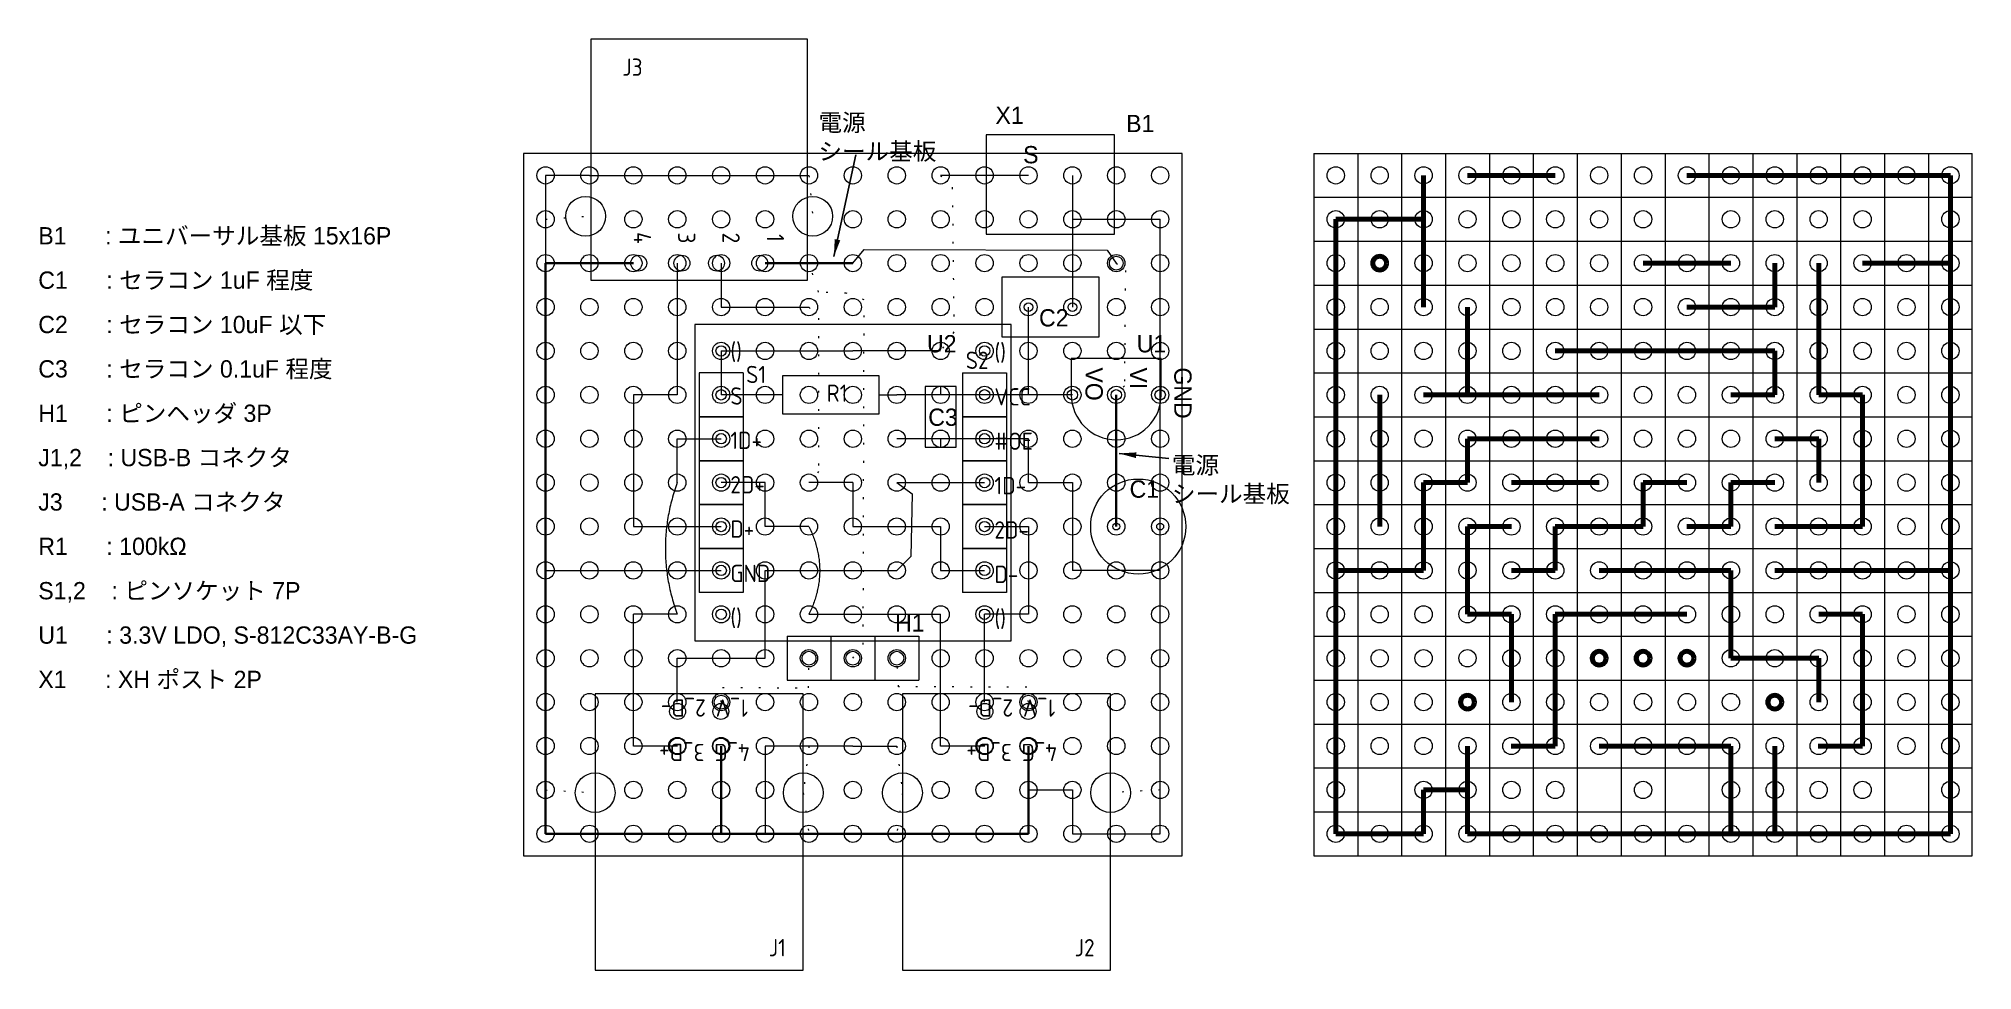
# Model space of a CAD drawing. Extents: x -50 to 62, y 13 to 67.
import ezdxf

# ---------------------------------------------------------------- set-up
doc = ezdxf.new("R2010")
doc.units = 0
doc.linetypes.add('DOTTINY', pattern=[0.9525, 0, -0.9525])
doc.layers.get('0').update_dxf_attribs({"linetype": 'CONTINUOUS', "lineweight": 13})
for name, color, linetype, lineweight in [('1_5V', 1, 'CONTINUOUS', 15), ('4_GND', 7, 'CONTINUOUS', 15), ('condenser', 5, 'CONTINUOUS', 15)]:
    doc.layers.add(name, color=color, linetype=linetype, lineweight=lineweight)
for name, color, linetype, lineweight, true_color in [('2_3v3', 40, 'CONTINUOUS', 15, 0xffaa00), ('3_line', 92, 'CONTINUOUS', 15, 0x00ce00), ('micon', 216, 'CONTINUOUS', 15, 0x800080), ('Regulator', 162, 'CONTINUOUS', 15, 0x0049da), ('resister', 137, 'CONTINUOUS', 18, 0x347a94), ('socket_header', 56, 'CONTINUOUS', 15, 0x808000), ('terminal', 16, 'CONTINUOUS', 15, 0x800000), ('universal board', 253, 'CONTINUOUS', 15, 0xa0a0a4)]:
    doc.layers.add(name, color=color, linetype=linetype, lineweight=lineweight, true_color=true_color)
doc.styles.add('iso', font='iso')
doc.styles.add('kst32b', font='kst32b')
doc.styles.get("Standard").update_dxf_attribs({"font": 'STANDARD'})
doc.styles.add('unicode', font='unicode')
doc.dimstyles.get("Standard").update_dxf_attribs({"dimtxt": 2.5, "dimasz": 1, "dimexe": 1.25, "dimexo": 0.625, "dimtad": 0, "dimtoh": 1, "dimtxsty": 'STANDARD', "dimcen": 0.09, "dimadec": 0, "dimazin": 0, "dimtfac": 1, "dimtdec": 4, "dimtofl": 0, "dimtmove": 0, "dimatfit": 3, "dimfxl": 1, "dimtolj": 1, "dimtzin": 0, "dimarcsym": 0})

msp = doc.modelspace()

# ---------------------------------------------------------------- linework, layer by layer
at = {"layer": '1_5V', "linetype": 'CONTINUOUS', "lineweight": 35}
msp.add_line((-3.18, 53.78), (-8.26, 53.78), dxfattribs=at)
at = {"layer": '1_5V', "linetype": 'CONTINUOUS', "lineweight": 200}
msp.add_line((42.54, 53.78), (47.62, 53.78), dxfattribs=at)
at = {"layer": '1_5V', "lineweight": 35}
msp.add_line((12.06, 38.54), (12.06, 46.16), dxfattribs=at)
at = {"layer": '1_5V', "lineweight": 200}
msp.add_line((27.3, 38.54), (27.3, 46.16), dxfattribs=at)
at = {"layer": '1_5V'}
for centre in [(12.06, 53.78), (-5.72, 30.92), (-3.18, 30.92), (-0.64, 30.92), (-10.8, 28.38), (6.98, 28.38)]:
    msp.add_circle(centre, 0.4, dxfattribs=at)
at = {"layer": '1_5V', "lineweight": 200}
for centre in [(27.3, 53.78), (40, 30.92), (42.54, 30.92), (45.08, 30.92), (32.38, 28.38), (50.16, 28.38)]:
    msp.add_circle(centre, 0.4, dxfattribs=at)
at = {"layer": '2_3v3'}
for p, q in [((6.98, 46.16), (6.98, 51.24)), ((1.9, 46.16), (-0.64, 46.16)), ((4.44, 46.16), (1.9, 46.16)), ((9.52, 46.16), (4.44, 46.16))]:
    msp.add_line(p, q, dxfattribs=at)
at = {"layer": '2_3v3', "lineweight": 200}
for p, q in [((32.38, 46.16), (32.38, 51.24)), ((29.84, 46.16), (34.92, 46.16)), ((34.92, 46.16), (37.46, 46.16)), ((37.46, 46.16), (40, 46.16))]:
    msp.add_line(p, q, dxfattribs=at)
at = {"layer": '3_line'}
for p, q in [((6.98, 58.86), (1.9, 58.86)), ((-13.34, 53.78), (-13.34, 51.24)), ((-10.8, 53.78), (-10.8, 51.24)), ((-13.34, 51.24), (-13.34, 46.16)), ((-10.8, 51.24), (-5.72, 51.24)), ((-10.8, 48.7), (-10.8, 46.16)), ((-10.8, 48.7), (-3.18, 48.7)), ((1.9, 48.7), (-3.18, 48.7)), ((-13.34, 46.16), (-15.88, 46.16)), ((-15.88, 46.16), (-15.88, 38.54)), ((-8.26, 46.16), (-10.8, 46.16)), ((-13.34, 41.08), (-13.34, 43.62)), ((-13.34, 43.62), (-10.8, 43.62)), ((-8.26, 41.08), (-10.8, 41.08)), ((-8.26, 38.54), (-8.26, 41.08)), ((-3.18, 41.08), (-5.72, 41.08)), ((-3.18, 41.08), (-3.18, 38.54)), ((-0.64, 41.08), (4.44, 41.08)), ((-15.88, 38.54), (-10.8, 38.54)), ((-5.72, 38.54), (-8.26, 38.54)), ((-3.18, 38.54), (1.9, 38.54)), ((1.9, 38.54), (1.9, 36)), ((4.44, 38.54), (6.98, 38.54)), ((6.98, 38.54), (6.98, 33.46)), ((-8.26, 30.92), (-8.26, 36)), ((-8.26, 36), (-5.72, 36)), ((-5.72, 36), (-3.18, 36)), ((-3.18, 36), (-0.64, 36)), ((1.9, 36), (4.44, 36)), ((-13.34, 33.46), (-15.88, 33.46)), ((-15.88, 25.84), (-15.88, 33.46)), ((-5.72, 33.46), (1.9, 33.46)), ((1.9, 25.84), (1.9, 33.46)), ((4.44, 28.38), (4.44, 33.46)), ((6.98, 33.46), (4.44, 33.46)), ((-13.34, 30.92), (-8.26, 30.92)), ((-13.34, 28.38), (-13.34, 30.92)), ((-13.32, 25.84), (-15.88, 25.84)), ((4.46, 25.84), (1.9, 25.84))]:
    msp.add_line(p, q, dxfattribs=at)
at = {"layer": '3_line', "lineweight": 200}
for p, q in [((32.38, 58.86), (37.46, 58.86)), ((50.16, 53.78), (50.16, 51.24)), ((52.7, 53.78), (52.7, 51.24)), ((50.16, 51.24), (45.08, 51.24)), ((52.7, 51.24), (52.7, 46.16)), ((37.46, 48.7), (42.54, 48.7)), ((50.16, 48.7), (42.54, 48.7)), ((50.16, 48.7), (50.16, 46.16)), ((47.62, 46.16), (50.16, 46.16)), ((52.7, 46.16), (55.24, 46.16)), ((55.24, 46.16), (55.24, 38.54)), ((52.7, 43.62), (50.16, 43.62)), ((52.7, 41.08), (52.7, 43.62)), ((40, 41.08), (34.92, 41.08)), ((42.54, 41.08), (45.08, 41.08)), ((42.54, 41.08), (42.54, 38.54)), ((47.62, 41.08), (50.16, 41.08)), ((47.62, 38.54), (47.62, 41.08)), ((34.92, 38.54), (32.38, 38.54)), ((32.38, 38.54), (32.38, 33.46)), ((37.46, 38.54), (37.46, 36)), ((42.54, 38.54), (37.46, 38.54)), ((45.08, 38.54), (47.62, 38.54)), ((55.24, 38.54), (50.16, 38.54)), ((37.46, 36), (34.92, 36)), ((42.54, 36), (40, 36)), ((45.08, 36), (42.54, 36)), ((47.62, 36), (45.08, 36)), ((47.62, 30.92), (47.62, 36)), ((32.38, 33.46), (34.92, 33.46)), ((34.92, 28.38), (34.92, 33.46)), ((37.46, 25.84), (37.46, 33.46)), ((45.08, 33.46), (37.46, 33.46)), ((52.7, 33.46), (55.24, 33.46)), ((55.24, 25.84), (55.24, 33.46)), ((52.7, 30.92), (47.62, 30.92)), ((52.7, 28.38), (52.7, 30.92)), ((34.9, 25.84), (37.46, 25.84)), ((52.68, 25.84), (55.24, 25.84))]:
    msp.add_line(p, q, dxfattribs=at)
at = {"layer": '4_GND'}
for p, q in [((-18.42, 58.86), (-20.96, 58.86)), ((-20.96, 58.86), (-20.96, 53.78)), ((-18.42, 58.86), (-5.72, 58.86)), ((9.52, 58.86), (9.52, 56.32)), ((9.52, 56.32), (9.52, 51.24)), ((9.52, 56.32), (14.6, 56.32)), ((14.6, 51.24), (14.6, 56.32)), ((14.6, 23.3), (14.6, 51.24)), ((1.9, 43.62), (-0.64, 43.62)), ((4.44, 43.62), (1.9, 43.62)), ((6.98, 43.62), (4.44, 43.62)), ((6.98, 41.08), (6.98, 43.62)), ((6.98, 41.08), (9.52, 41.08)), ((9.52, 41.08), (9.52, 36)), ((-20.96, 36), (-10.8, 36)), ((14.6, 36), (9.52, 36)), ((-3.18, 25.84), (-8.26, 25.84)), ((-8.26, 25.84), (-8.26, 23.3)), ((-3.18, 25.84), (-0.64, 25.84)), ((-8.26, 23.3), (-8.26, 20.76)), ((6.98, 23.3), (9.52, 23.3)), ((9.52, 23.3), (9.52, 20.76)), ((14.6, 20.76), (14.6, 23.3)), ((9.52, 20.76), (12.06, 20.76)), ((12.06, 20.76), (14.6, 20.76))]:
    msp.add_line(p, q, dxfattribs=at)
at = {"layer": '4_GND', "lineweight": 200}
for p, q in [((29.84, 58.86), (29.84, 56.32)), ((57.78, 58.86), (45.08, 58.86)), ((57.78, 58.86), (60.32, 58.86)), ((60.32, 58.86), (60.32, 53.78)), ((29.84, 56.32), (24.76, 56.32)), ((24.76, 51.24), (24.76, 56.32)), ((29.84, 56.32), (29.84, 51.24)), ((55.24, 53.78), (57.78, 53.78)), ((60.32, 53.78), (57.78, 53.78)), ((60.32, 53.78), (60.32, 36)), ((24.76, 23.3), (24.76, 51.24)), ((32.38, 41.08), (32.38, 43.62)), ((32.38, 43.62), (34.92, 43.62)), ((34.92, 43.62), (37.46, 43.62)), ((37.46, 43.62), (40, 43.62)), ((32.38, 41.08), (29.84, 41.08)), ((29.84, 41.08), (29.84, 36)), ((24.76, 36), (29.84, 36)), ((60.32, 36), (50.16, 36)), ((60.32, 36), (60.32, 25.84)), ((32.38, 20.76), (32.38, 25.84)), ((42.54, 25.84), (40, 25.84)), ((42.54, 25.84), (47.62, 25.84)), ((47.62, 25.84), (47.62, 23.3)), ((50.16, 25.84), (50.16, 20.76)), ((60.32, 20.76), (60.32, 25.84)), ((24.76, 20.76), (24.76, 23.3)), ((32.38, 23.3), (29.84, 23.3)), ((29.84, 23.3), (29.84, 20.76)), ((47.62, 23.3), (47.62, 20.76)), ((27.3, 20.76), (24.76, 20.76)), ((29.84, 20.76), (27.3, 20.76)), ((37.46, 20.76), (32.38, 20.76)), ((37.46, 20.76), (42.54, 20.76)), ((47.62, 20.76), (42.54, 20.76)), ((50.16, 20.76), (47.62, 20.76)), ((55.24, 20.76), (50.16, 20.76)), ((55.24, 20.76), (60.32, 20.76))]:
    msp.add_line(p, q, dxfattribs=at)
at = {"layer": '4_GND', "lineweight": 35}
for p, q in [((-20.96, 53.78), (-18.42, 53.78)), ((-20.96, 53.78), (-20.96, 36)), ((-15.88, 53.78), (-18.42, 53.78)), ((-20.96, 36), (-20.96, 25.84)), ((-20.96, 20.76), (-20.96, 25.84)), ((-10.8, 25.84), (-10.8, 20.76)), ((6.98, 20.76), (6.98, 25.84)), ((-15.88, 20.76), (-20.96, 20.76)), ((-15.88, 20.76), (-10.8, 20.76)), ((-10.8, 20.76), (-8.26, 20.76)), ((-8.26, 20.76), (-3.18, 20.76)), ((1.9, 20.76), (-3.18, 20.76)), ((1.9, 20.76), (6.98, 20.76))]:
    msp.add_line(p, q, dxfattribs=at)
at = {"layer": 'condenser'}
for p, q in [((5.45, 52.99), (11.05, 52.99)), ((5.45, 49.49), (5.45, 52.99)), ((11.05, 52.99), (11.05, 49.49)), ((11.05, 49.49), (5.45, 49.49)), ((2.8, 46.64), (1, 46.64)), ((1, 46.64), (1, 43.14)), ((1.9, 46.64), (1.9, 46.16)), ((2.8, 43.14), (2.8, 46.64)), ((1, 43.14), (2.8, 43.14)), ((1.9, 43.62), (1.9, 43.14))]:
    msp.add_line(p, q, dxfattribs=at)
for centre, radius in [((6.98, 51.24), 0.25), ((9.52, 51.24), 0.25), ((13.33, 38.54), 2.75), ((12.06, 38.54), 0.2), ((14.6, 38.54), 0.2)]:
    msp.add_circle(centre, radius, dxfattribs=at)
at = {"layer": 'micon'}
for p, q in [((-12.33, 50.23), (-12.33, 31.93)), ((5.97, 50.23), (-12.33, 50.23)), ((5.97, 31.93), (5.97, 50.23)), ((-12.33, 31.93), (5.97, 31.93))]:
    msp.add_line(p, q, dxfattribs=at)
for centre in [(-10.8, 48.7), (4.44, 48.7), (-10.8, 46.16), (4.44, 46.16), (-10.8, 43.62), (4.44, 43.62), (-10.8, 41.08), (4.44, 41.08), (-10.8, 38.54), (4.44, 38.54), (-10.8, 36), (4.44, 36), (-10.8, 33.46), (4.44, 33.46)]:
    msp.add_circle(centre, 0.3, dxfattribs=at)
at = {"layer": 'Regulator'}
for p, q in [((14.66, 48.26), (9.46, 48.26)), ((9.46, 48.26), (9.46, 46.16)), ((14.66, 46.16), (14.66, 48.26))]:
    msp.add_line(p, q, dxfattribs=at)
for centre in [(9.52, 46.16), (12.06, 46.16), (14.6, 46.16)]:
    msp.add_circle(centre, 0.3, dxfattribs=at)
msp.add_arc((12.06, 46.16), 2.6, 180, 360, dxfattribs=at)
at = {"layer": 'resister', "linetype": 'DOTTINY', "lineweight": 18}
for p, q in [((-5.72, 58.86), (-5.5, 56.49)), ((-20.96, 56.32), (-18.64, 56.49)), ((-20.96, 23.3), (-18.09, 23.14)), ((14.6, 23.3), (11.73, 23.14))]:
    msp.add_line(p, q, dxfattribs=at)
at = {"layer": 'resister'}
for p, q in [((-1.65, 47.26), (-7.25, 47.26)), ((-7.25, 47.26), (-7.25, 45.06)), ((-1.65, 45.06), (-1.65, 47.26)), ((-7.25, 46.16), (-8.26, 46.16)), ((-1.65, 46.16), (-0.64, 46.16)), ((-7.25, 45.06), (-1.65, 45.06))]:
    msp.add_line(p, q, dxfattribs=at)
at = {"layer": 'resister', "linetype": 'DOTTINY'}
for points in [[(1.9, 58.86), (2.57, 58.17), (2.67, 49.8), (1.9, 48.7)], [(-3.18, 30.92), (-2.58, 31.71), (-2.53, 51.66), (-3.57, 52.05), (-5.16, 52.1), (-5.72, 53.78)], [(12.06, 53.78), (12.59, 53.36), (12.53, 46.68), (12.06, 46.16)], [(-5.72, 51.24), (-5.16, 50.6), (-5.16, 41.73), (-5.72, 41.08)], [(-10.8, 28.38), (-10.72, 29.23), (-5.74, 29.2), (-5.72, 30.92)], [(6.98, 28.38), (6.88, 29.24), (-0.54, 29.27), (-0.64, 30.92)], [(-5.72, 25.84), (-6.05, 23.14), (-5.72, 20.76)], [(-0.64, 25.84), (-0.31, 23.14), (-0.64, 20.76)]]:
    msp.add_lwpolyline(points, dxfattribs=at)
at = {"layer": 'resister'}
for points in [[(-3.18, 53.78), (-2.53, 54.57), (11.53, 54.54), (12.06, 53.78)], [(-0.64, 41.08), (0.25, 40.44), (0.18, 36.81), (-0.64, 36)], [(-10.8, 25.84), (-10.8, 25.84)]]:
    msp.add_lwpolyline(points, dxfattribs=at)
for points in [[(-13.34, 41.08), (-14.72, 37.27), (-13.34, 33.46)], [(-5.72, 38.54), (-4.48, 36), (-5.72, 33.46)]]:
    msp.add_open_spline(points, degree=2, dxfattribs=at)
at = {"layer": 'socket_header'}
for p, q in [((-12.07, 47.43), (-12.07, 44.89)), ((-9.53, 47.43), (-12.07, 47.43)), ((-9.53, 47.43), (-9.53, 44.89)), ((3.17, 47.43), (5.71, 47.43)), ((3.17, 47.43), (3.17, 44.89)), ((5.71, 47.43), (5.71, 44.89)), ((-12.07, 44.89), (-9.53, 44.89)), ((-12.07, 44.89), (-12.07, 42.35)), ((-9.53, 44.89), (-12.07, 44.89)), ((-9.53, 44.89), (-9.53, 42.35)), ((3.17, 44.89), (5.71, 44.89)), ((3.17, 44.89), (3.17, 42.35)), ((5.71, 44.89), (3.17, 44.89)), ((5.71, 44.89), (5.71, 42.35)), ((-12.07, 42.35), (-9.53, 42.35)), ((-12.07, 42.35), (-12.07, 39.81)), ((-9.53, 42.35), (-12.07, 42.35)), ((-9.53, 42.35), (-9.53, 39.81)), ((3.17, 42.35), (5.71, 42.35)), ((3.17, 42.35), (3.17, 39.81)), ((5.71, 42.35), (3.17, 42.35)), ((5.71, 42.35), (5.71, 39.81)), ((-12.07, 39.81), (-9.53, 39.81)), ((-12.07, 39.81), (-12.07, 37.27)), ((-9.53, 39.81), (-12.07, 39.81)), ((-9.53, 39.81), (-9.53, 37.27)), ((3.17, 39.81), (5.71, 39.81)), ((3.17, 39.81), (3.17, 37.27)), ((5.71, 39.81), (3.17, 39.81)), ((5.71, 39.81), (5.71, 37.27)), ((-12.07, 37.27), (-9.53, 37.27)), ((-12.07, 37.27), (-12.07, 34.73)), ((-9.53, 37.27), (-12.07, 37.27)), ((-9.53, 37.27), (-9.53, 34.73)), ((3.17, 37.27), (5.71, 37.27)), ((3.17, 37.27), (3.17, 34.73)), ((5.71, 37.27), (3.17, 37.27)), ((5.71, 37.27), (5.71, 34.73)), ((-9.53, 34.73), (-12.07, 34.73)), ((5.71, 34.73), (3.17, 34.73)), ((-6.99, 32.19), (-6.99, 29.65)), ((-6.99, 32.19), (-4.45, 32.19)), ((-4.45, 32.19), (-4.45, 29.65)), ((-4.45, 32.19), (-4.45, 29.65)), ((-4.45, 32.19), (-1.91, 32.19)), ((-1.91, 32.19), (-1.91, 29.65)), ((-1.91, 32.19), (-1.91, 29.65)), ((-1.91, 32.19), (0.63, 32.19)), ((0.63, 32.19), (0.63, 29.65)), ((-6.99, 29.65), (-4.45, 29.65)), ((-4.45, 29.65), (-1.91, 29.65)), ((-1.91, 29.65), (0.63, 29.65))]:
    msp.add_line(p, q, dxfattribs=at)
for centre in [(-10.8, 46.16), (4.44, 46.16), (-10.8, 43.62), (4.44, 43.62), (-10.8, 41.08), (4.44, 41.08), (-10.8, 38.54), (4.44, 38.54), (-10.8, 36), (4.44, 36)]:
    msp.add_circle(centre, 0.3, dxfattribs=at)
at = {"layer": 'terminal'}
for p, q in [((-18.32, 66.77), (-5.82, 66.77)), ((-18.32, 52.77), (-18.32, 66.77)), ((-5.82, 66.77), (-5.82, 52.77)), ((4.53, 61.2), (4.53, 55.46)), ((11.96, 61.2), (4.53, 61.2)), ((11.96, 55.46), (11.96, 61.2)), ((4.53, 55.46), (11.96, 55.46)), ((-5.82, 52.77), (-18.32, 52.77)), ((-6.05, 28.86), (-18.09, 28.86)), ((-18.09, 28.86), (-18.09, 12.86)), ((-6.05, 12.86), (-6.05, 28.86)), ((11.73, 28.86), (-0.31, 28.86)), ((-0.31, 28.86), (-0.31, 12.86)), ((11.73, 12.86), (11.73, 28.86)), ((-18.09, 12.86), (-6.05, 12.86)), ((-0.31, 12.86), (11.73, 12.86))]:
    msp.add_line(p, q, dxfattribs=at)
for centre, radius in [((6.98, 58.86), 0.5), ((9.52, 58.86), 0.5), ((-18.64, 56.49), 1.15), ((-5.5, 56.49), 1.15), ((-15.57, 53.78), 0.46), ((-13.07, 53.78), 0.46), ((-11.07, 53.78), 0.46), ((-8.57, 53.78), 0.46), ((-13.32, 27.84), 0.46), ((-10.82, 27.84), 0.46), ((4.46, 27.84), 0.46), ((6.96, 27.84), 0.46), ((-13.32, 25.84), 0.46), ((-10.82, 25.84), 0.46), ((4.46, 25.84), 0.46), ((6.96, 25.84), 0.46), ((-18.09, 23.14), 1.15), ((-6.05, 23.14), 1.15), ((-0.31, 23.14), 1.15), ((11.73, 23.14), 1.15)]:
    msp.add_circle(centre, radius, dxfattribs=at)
at = {"layer": 'universal board'}
for p, q in [((15.87, 60.13), (-22.23, 60.13)), ((-22.23, 60.13), (-22.23, 19.49)), ((15.87, 19.49), (15.87, 60.13)), ((23.49, 60.13), (61.59, 60.13)), ((23.49, 60.13), (23.49, 19.49)), ((26.03, 60.13), (26.03, 19.49)), ((28.57, 60.13), (28.57, 19.49)), ((31.11, 60.13), (31.11, 19.49)), ((33.65, 60.13), (33.65, 19.49)), ((36.19, 60.13), (36.19, 19.49)), ((38.73, 60.13), (38.73, 19.49)), ((41.27, 60.13), (41.27, 19.49)), ((43.81, 60.13), (43.81, 19.49)), ((46.35, 60.13), (46.35, 19.49)), ((48.89, 60.13), (48.89, 19.49)), ((51.43, 60.13), (51.43, 19.49)), ((53.97, 60.13), (53.97, 19.49)), ((56.51, 60.13), (56.51, 19.49)), ((59.05, 60.13), (59.05, 19.49)), ((61.59, 19.49), (61.59, 60.13)), ((23.49, 57.59), (61.59, 57.59)), ((23.49, 55.05), (61.59, 55.05)), ((23.49, 52.51), (61.59, 52.51)), ((23.49, 49.97), (61.59, 49.97)), ((23.49, 47.43), (61.59, 47.43)), ((23.49, 44.89), (61.59, 44.89)), ((23.49, 42.35), (61.59, 42.35)), ((23.49, 39.81), (61.59, 39.81)), ((23.49, 37.27), (61.59, 37.27)), ((23.49, 34.73), (61.59, 34.73)), ((23.49, 32.19), (61.59, 32.19)), ((23.49, 29.65), (61.59, 29.65)), ((23.49, 27.11), (61.59, 27.11)), ((23.49, 24.57), (61.59, 24.57)), ((23.49, 22.03), (61.59, 22.03)), ((-22.23, 19.49), (15.87, 19.49)), ((23.49, 19.49), (61.59, 19.49))]:
    msp.add_line(p, q, dxfattribs=at)
for centre in [(-20.96, 58.86), (-18.42, 58.86), (-15.88, 58.86), (-13.34, 58.86), (-10.8, 58.86), (-8.26, 58.86), (-5.72, 58.86), (-3.18, 58.86), (-0.64, 58.86), (1.9, 58.86), (4.44, 58.86), (6.98, 58.86), (9.52, 58.86), (12.06, 58.86), (14.6, 58.86), (24.76, 58.86), (27.3, 58.86), (29.84, 58.86), (32.38, 58.86), (34.92, 58.86), (37.46, 58.86), (40, 58.86), (42.54, 58.86), (45.08, 58.86), (47.62, 58.86), (50.16, 58.86), (52.7, 58.86), (55.24, 58.86), (57.78, 58.86), (60.32, 58.86), (-20.96, 56.32), (-15.88, 56.32), (-13.34, 56.32), (-10.8, 56.32), (-8.26, 56.32), (-3.18, 56.32), (-0.64, 56.32), (1.9, 56.32), (4.44, 56.32), (6.98, 56.32), (9.52, 56.32), (12.06, 56.32), (14.6, 56.32), (24.76, 56.32), (27.3, 56.32), (29.84, 56.32), (32.38, 56.32), (34.92, 56.32), (37.46, 56.32), (40, 56.32), (42.54, 56.32), (47.62, 56.32), (50.16, 56.32), (52.7, 56.32), (55.24, 56.32), (60.32, 56.32), (-20.96, 53.78), (-18.42, 53.78), (-15.88, 53.78), (-13.34, 53.78), (-10.8, 53.78), (-8.26, 53.78), (-5.72, 53.78), (-3.18, 53.78), (-0.64, 53.78), (1.9, 53.78), (4.44, 53.78), (6.98, 53.78), (9.52, 53.78), (12.06, 53.78), (14.6, 53.78), (24.76, 53.78), (27.3, 53.78), (29.84, 53.78), (32.38, 53.78), (34.92, 53.78), (37.46, 53.78), (40, 53.78), (42.54, 53.78), (45.08, 53.78), (47.62, 53.78), (50.16, 53.78), (52.7, 53.78), (55.24, 53.78), (57.78, 53.78), (60.32, 53.78), (-20.96, 51.24), (-18.42, 51.24), (-15.88, 51.24), (-13.34, 51.24), (-10.8, 51.24), (-8.26, 51.24), (-5.72, 51.24), (-3.18, 51.24), (-0.64, 51.24), (1.9, 51.24), (4.44, 51.24), (6.98, 51.24), (9.52, 51.24), (12.06, 51.24), (14.6, 51.24), (24.76, 51.24), (27.3, 51.24), (29.84, 51.24), (32.38, 51.24), (34.92, 51.24), (37.46, 51.24), (40, 51.24), (42.54, 51.24), (45.08, 51.24), (47.62, 51.24), (50.16, 51.24), (52.7, 51.24), (55.24, 51.24), (57.78, 51.24), (60.32, 51.24), (-20.96, 48.7), (-18.42, 48.7), (-15.88, 48.7), (-13.34, 48.7), (-10.8, 48.7), (-8.26, 48.7), (-5.72, 48.7), (-3.18, 48.7), (-0.64, 48.7), (1.9, 48.7), (4.44, 48.7), (6.98, 48.7), (9.52, 48.7), (12.06, 48.7), (14.6, 48.7), (24.76, 48.7), (27.3, 48.7), (29.84, 48.7), (32.38, 48.7), (34.92, 48.7), (37.46, 48.7), (40, 48.7), (42.54, 48.7), (45.08, 48.7), (47.62, 48.7), (50.16, 48.7), (52.7, 48.7), (55.24, 48.7), (57.78, 48.7), (60.32, 48.7), (-20.96, 46.16), (-18.42, 46.16), (-15.88, 46.16), (-13.34, 46.16), (-10.8, 46.16), (-8.26, 46.16), (-5.72, 46.16), (-3.18, 46.16), (-0.64, 46.16), (1.9, 46.16), (4.44, 46.16), (6.98, 46.16), (9.52, 46.16), (12.06, 46.16), (14.6, 46.16), (24.76, 46.16), (27.3, 46.16), (29.84, 46.16), (32.38, 46.16), (34.92, 46.16), (37.46, 46.16), (40, 46.16), (42.54, 46.16), (45.08, 46.16), (47.62, 46.16), (50.16, 46.16), (52.7, 46.16), (55.24, 46.16), (57.78, 46.16), (60.32, 46.16), (-20.96, 43.62), (-18.42, 43.62), (-15.88, 43.62), (-13.34, 43.62), (-10.8, 43.62), (-8.26, 43.62), (-5.72, 43.62), (-3.18, 43.62), (-0.64, 43.62), (1.9, 43.62), (4.44, 43.62), (6.98, 43.62), (9.52, 43.62), (12.06, 43.62), (14.6, 43.62), (24.76, 43.62), (27.3, 43.62), (29.84, 43.62), (32.38, 43.62), (34.92, 43.62), (37.46, 43.62), (40, 43.62), (42.54, 43.62), (45.08, 43.62), (47.62, 43.62), (50.16, 43.62), (52.7, 43.62), (55.24, 43.62), (57.78, 43.62), (60.32, 43.62), (-20.96, 41.08), (-18.42, 41.08), (-15.88, 41.08), (-13.34, 41.08), (-10.8, 41.08), (-8.26, 41.08), (-5.72, 41.08), (-3.18, 41.08), (-0.64, 41.08), (1.9, 41.08), (4.44, 41.08), (6.98, 41.08), (9.52, 41.08), (12.06, 41.08), (14.6, 41.08), (24.76, 41.08), (27.3, 41.08), (29.84, 41.08), (32.38, 41.08), (34.92, 41.08), (37.46, 41.08), (40, 41.08), (42.54, 41.08), (45.08, 41.08), (47.62, 41.08), (50.16, 41.08), (52.7, 41.08), (55.24, 41.08), (57.78, 41.08), (60.32, 41.08), (-20.96, 38.54), (-18.42, 38.54), (-15.88, 38.54), (-13.34, 38.54), (-10.8, 38.54), (-8.26, 38.54), (-5.72, 38.54), (-3.18, 38.54), (-0.64, 38.54), (1.9, 38.54), (4.44, 38.54), (6.98, 38.54), (9.52, 38.54), (12.06, 38.54), (14.6, 38.54), (24.76, 38.54), (27.3, 38.54), (29.84, 38.54), (32.38, 38.54), (34.92, 38.54), (37.46, 38.54), (40, 38.54), (42.54, 38.54), (45.08, 38.54), (47.62, 38.54), (50.16, 38.54), (52.7, 38.54), (55.24, 38.54), (57.78, 38.54), (60.32, 38.54), (-20.96, 36), (-18.42, 36), (-15.88, 36), (-13.34, 36), (-10.8, 36), (-8.26, 36), (-5.72, 36), (-3.18, 36), (-0.64, 36), (1.9, 36), (4.44, 36), (6.98, 36), (9.52, 36), (12.06, 36), (14.6, 36), (24.76, 36), (27.3, 36), (29.84, 36), (32.38, 36), (34.92, 36), (37.46, 36), (40, 36), (42.54, 36), (45.08, 36), (47.62, 36), (50.16, 36), (52.7, 36), (55.24, 36), (57.78, 36), (60.32, 36), (-20.96, 33.46), (-18.42, 33.46), (-15.88, 33.46), (-13.34, 33.46), (-10.8, 33.46), (-8.26, 33.46), (-5.72, 33.46), (-3.18, 33.46), (-0.64, 33.46), (1.9, 33.46), (4.44, 33.46), (6.98, 33.46), (9.52, 33.46), (12.06, 33.46), (14.6, 33.46), (24.76, 33.46), (27.3, 33.46), (29.84, 33.46), (32.38, 33.46), (34.92, 33.46), (37.46, 33.46), (40, 33.46), (42.54, 33.46), (45.08, 33.46), (47.62, 33.46), (50.16, 33.46), (52.7, 33.46), (55.24, 33.46), (57.78, 33.46), (60.32, 33.46), (-20.96, 30.92), (-18.42, 30.92), (-15.88, 30.92), (-13.34, 30.92), (-10.8, 30.92), (-8.26, 30.92), (-5.72, 30.92), (-3.18, 30.92), (-0.64, 30.92), (1.9, 30.92), (4.44, 30.92), (6.98, 30.92), (9.52, 30.92), (12.06, 30.92), (14.6, 30.92), (24.76, 30.92), (27.3, 30.92), (29.84, 30.92), (32.38, 30.92), (34.92, 30.92), (37.46, 30.92), (40, 30.92), (42.54, 30.92), (45.08, 30.92), (47.62, 30.92), (50.16, 30.92), (52.7, 30.92), (55.24, 30.92), (57.78, 30.92), (60.32, 30.92), (-20.96, 28.38), (-18.42, 28.38), (-15.88, 28.38), (-13.34, 28.38), (-10.8, 28.38), (-8.26, 28.38), (-5.72, 28.38), (-3.18, 28.38), (-0.64, 28.38), (1.9, 28.38), (4.44, 28.38), (6.98, 28.38), (9.52, 28.38), (12.06, 28.38), (14.6, 28.38), (24.76, 28.38), (27.3, 28.38), (29.84, 28.38), (32.38, 28.38), (34.92, 28.38), (37.46, 28.38), (40, 28.38), (42.54, 28.38), (45.08, 28.38), (47.62, 28.38), (50.16, 28.38), (52.7, 28.38), (55.24, 28.38), (57.78, 28.38), (60.32, 28.38), (-20.96, 25.84), (-18.42, 25.84), (-15.88, 25.84), (-13.34, 25.84), (-10.8, 25.84), (-8.26, 25.84), (-5.72, 25.84), (-3.18, 25.84), (-0.64, 25.84), (1.9, 25.84), (4.44, 25.84), (6.98, 25.84), (9.52, 25.84), (12.06, 25.84), (14.6, 25.84), (24.76, 25.84), (27.3, 25.84), (29.84, 25.84), (32.38, 25.84), (34.92, 25.84), (37.46, 25.84), (40, 25.84), (42.54, 25.84), (45.08, 25.84), (47.62, 25.84), (50.16, 25.84), (52.7, 25.84), (55.24, 25.84), (57.78, 25.84), (60.32, 25.84), (-20.96, 23.3), (-15.88, 23.3), (-13.34, 23.3), (-10.8, 23.3), (-8.26, 23.3), (-3.18, 23.3), (1.9, 23.3), (4.44, 23.3), (6.98, 23.3), (9.52, 23.3), (14.6, 23.3), (24.76, 23.3), (29.84, 23.3), (32.38, 23.3), (34.92, 23.3), (37.46, 23.3), (42.54, 23.3), (47.62, 23.3), (50.16, 23.3), (52.7, 23.3), (55.24, 23.3), (60.32, 23.3), (-20.96, 20.76), (-18.42, 20.76), (-15.88, 20.76), (-13.34, 20.76), (-10.8, 20.76), (-8.26, 20.76), (-5.72, 20.76), (-3.18, 20.76), (-0.64, 20.76), (1.9, 20.76), (4.44, 20.76), (6.98, 20.76), (9.52, 20.76), (12.06, 20.76), (14.6, 20.76), (24.76, 20.76), (27.3, 20.76), (29.84, 20.76), (32.38, 20.76), (34.92, 20.76), (37.46, 20.76), (40, 20.76), (42.54, 20.76), (45.08, 20.76), (47.62, 20.76), (50.16, 20.76), (52.7, 20.76), (55.24, 20.76), (57.78, 20.76), (60.32, 20.76)]:
    msp.add_circle(centre, 0.5, dxfattribs=at)

# ---------------------------------------------------------------- texts
at = {"char_height": 1, "width": 6.57, "attachment_point": 4, "style": 'kst32b'}
for insert in [(-5.17, 61.03), (15.28, 41.21)]:
    msp.add_mtext('電源\\Pシール基板\\P', dxfattribs=dict(at, insert=insert))
at = {"insert": (-50.31, 42.5), "char_height": 1, "width": 24.8922, "attachment_point": 4, "line_spacing_factor": 1.54, "style": 'kst32b'}
msp.add_mtext('B1      : ユニバーサル基板 15x16P\\PC1      : セラコン 1uF 程度\\PC2      : セラコン 10uF 以下\\PC3      : セラコン 0.1uF 程度\\PH1      : ピンヘッダ 3P\\PJ1,2    : USB-B コネクタ\\PJ3      : USB-A コネクタ\\PR1      : 100kΩ\\PS1,2    : ピンソケット 7P\\PU1      : 3.3V LDO, S-812C33AY-B-G \\PX1      : XH ポスト 2P', dxfattribs=at)
at = {"layer": 'condenser', "char_height": 1, "attachment_point": 4, "line_spacing_factor": 1.54, "style": 'unicode'}
for s, insert, width in [('C2', (7.59, 50.61), 1.2222), ('C3', (1.18, 44.86), 1.2222), ('C1', (12.83, 40.7), 1)]:
    msp.add_mtext(s, dxfattribs=dict(at, insert=insert, width=width))
at = {"layer": 'micon', "char_height": 1, "attachment_point": 4, "line_spacing_factor": 1.54}
for s, insert, width, style in [('()\\PS\\P1D+\\P2D+\\PD+\\PGND\\P()', (-10.27, 40.91), 2.3333, 'iso'), ('U2', (1.11, 49.11), 1.3333, 'unicode'), ('()\\PVCC\\P#OE\\P1D-\\P2D-\\PD-\\P()', (5.01, 40.86), 2.3333, 'iso')]:
    msp.add_mtext(s, dxfattribs=dict(at, insert=insert, width=width, style=style))
at = {"layer": 'Regulator', "insert": (13.24, 49.11), "char_height": 1, "width": 1.1111, "attachment_point": 4, "line_spacing_factor": 1.54, "style": 'unicode'}
msp.add_mtext('U1', dxfattribs=at)
at = {"layer": 'Regulator', "insert": (13.34, 47.75), "char_height": 1, "width": 2.3333, "attachment_point": 4, "rotation": 270, "line_spacing_factor": 1.54, "style": 'unicode'}
msp.add_mtext('GND\\PVI\\PVO', dxfattribs=at)
at = {"layer": 'resister', "insert": (-4.69, 46.26), "char_height": 1, "width": 1.1111, "attachment_point": 4, "line_spacing_factor": 1.54, "style": 'iso'}
msp.add_mtext('R1', dxfattribs=at)
at = {"layer": 'socket_header', "char_height": 1, "attachment_point": 4, "line_spacing_factor": 1.54}
for s, insert, width, style in [('S2', (3.35, 48.16), 1.3333, 'iso'), ('S1', (-9.36, 47.34), 1.1111, 'iso'), ('H1', (-0.74, 32.96), 1.1111, 'unicode')]:
    msp.add_mtext(s, dxfattribs=dict(at, insert=insert, width=width, style=style))
at = {"layer": 'terminal', "char_height": 1, "line_spacing_factor": 1.54}
for s, insert, width, attachment_point, style in [('J3', (-16.52, 65.12), 1.1111, 4, 'iso'), ('X1', (5.07, 62.34), 1.2222, 4, 'unicode'), ('S', (6.67, 60.05), 0.5564, 4, 'unicode'), ('J1', (-7.55, 14.17), 0.8889, 5, 'iso'), ('J2', (10.23, 14.17), 1.1111, 5, 'iso')]:
    msp.add_mtext(s, dxfattribs=dict(at, insert=insert, width=width, attachment_point=attachment_point, style=style))
at = {"layer": 'terminal', "char_height": 1, "attachment_point": 5, "line_spacing_factor": 1.54, "style": 'iso'}
for s, insert, width, rotation in [('1\\P2\\P3\\P4', (-11.51, 55.24), 0.5556, 270), ('4_G 3_D+\\P1_V 2_D-\\P', (-11.77, 26.8), 8.1389, 180), ('4_G 3_D+\\P1_V 2_D-\\P', (6.01, 26.8), 8.1389, 180)]:
    msp.add_mtext(s, dxfattribs=dict(at, insert=insert, width=width, rotation=rotation))
at = {"layer": 'universal board', "insert": (12.63, 61.86), "char_height": 1, "width": 1.1111, "attachment_point": 4, "line_spacing_factor": 1.54, "style": 'unicode'}
msp.add_mtext('B1', dxfattribs=at)

# ---------------------------------------------------------------- leaders
for points in [[(-4.28, 54.16), (-3.01, 60.05)], [(12.22, 42.77), (15.1, 42.47)]]:
    msp.add_leader(points, dimstyle='Standard')

doc.saveas('drawing.dxf')
